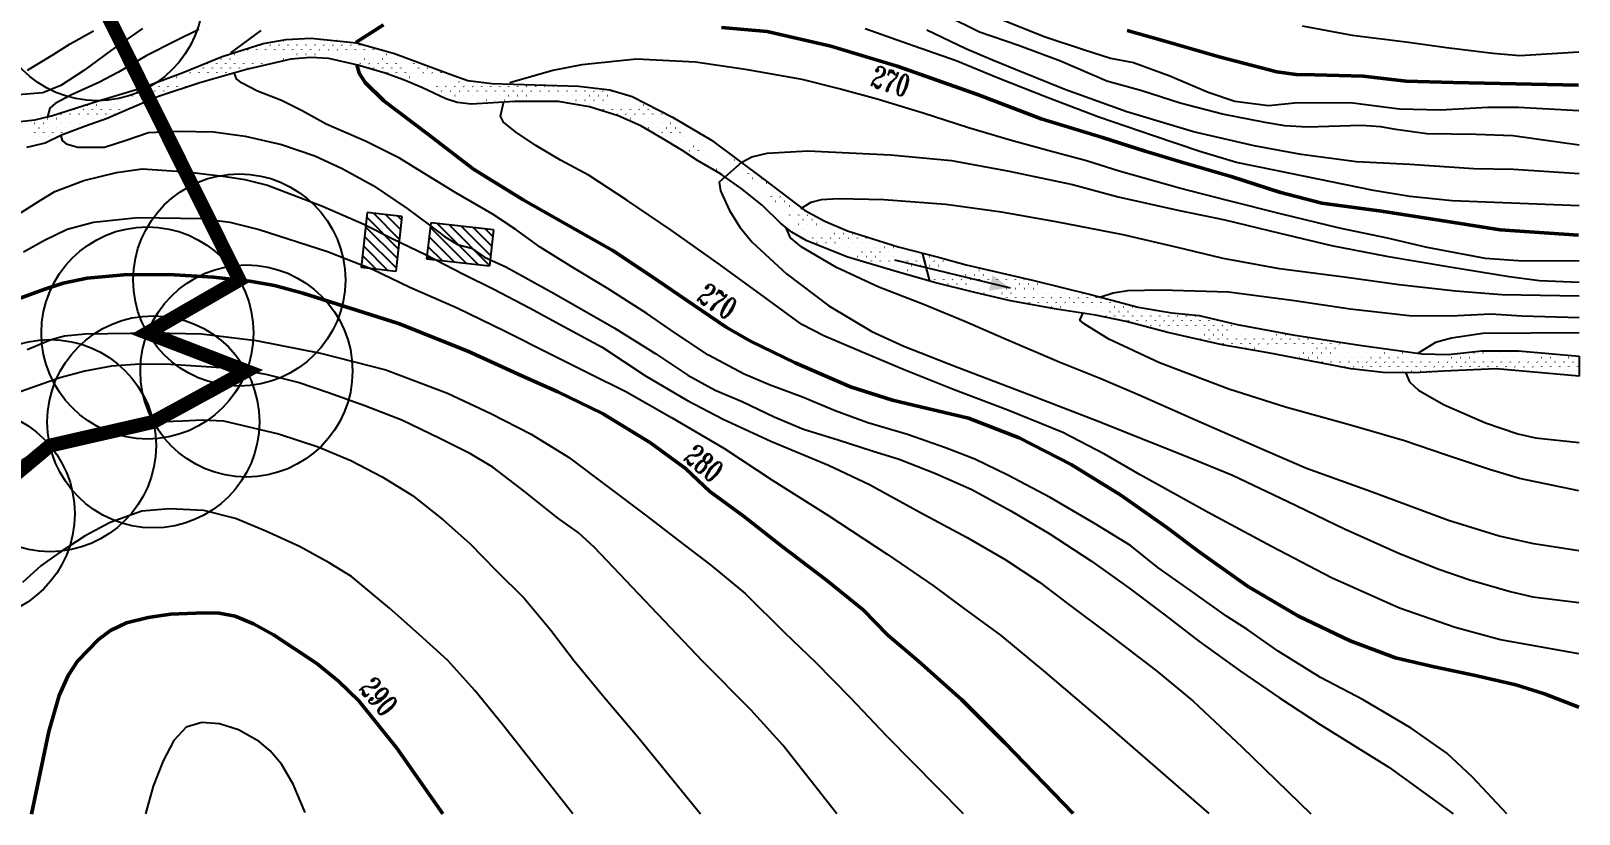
# Model space of a CAD drawing. Header units: millimetres. Extents: x 2268 to 10992, y 389 to 3530.
# Drawn here: x 2567 to 3118, y 390 to 669 of the extents above; entities that cross this region are included whole.
import ezdxf
from ezdxf.enums import TextEntityAlignment as Align

# ---------------------------------------------------------------- set-up
doc = ezdxf.new("R2010")
doc.units = ezdxf.units.MM
doc.layers.get('0').update_dxf_attribs({"true_color": 0xd9d9d9})
for name, color, linetype in [('cerchi', 101, 'Continuous'), ('fabbricati', 9, 'Continuous'), ('fiume', 4, 'Continuous'), ('tracciolino 2', 191, 'Continuous')]:
    doc.layers.add(name, color=color, linetype=linetype)
doc.layers.add('linee rosse', color=7, linetype='Continuous', lineweight=50, true_color=0xffc2c2)
doc.styles.add('TRIPLEX', font='romant', dxfattribs={"width": 0.86, "height": 10})

# ---------------------------------------------------------------- blocks, each defined once
blk = doc.blocks.new('B01C1F088')
at = {"layer": 'fabbricati', "linetype": 'Continuous'}
for p, q in [((345.67, 154.39), (350.78, 159.5)), ((345.84, 155.91), (349.57, 159.64)), ((346.01, 157.43), (348.36, 159.78)), ((346.18, 158.94), (347.15, 159.91)), ((345.5, 152.87), (350.67, 158.04)), ((345.97, 152), (350.5, 156.53)), ((347.18, 151.86), (350.33, 155.01)), ((348.39, 151.72), (350.16, 153.49)), ((349.6, 151.59), (349.99, 151.97))]:
    blk.add_line(p, q, dxfattribs=at)
blk = doc.blocks.new('B01C20568')
at = {"layer": 'fabbricati', "linetype": 'Continuous'}
for p, q in [((344.19, 144.83), (347.47, 148.1)), ((344.36, 146.35), (346.25, 148.24)), ((344.53, 147.87), (345.04, 148.38)), ((344.7, 143.99), (348.68, 147.97)), ((345.91, 143.85), (349.89, 147.83)), ((347.12, 143.72), (351.1, 147.7)), ((348.33, 143.58), (351.45, 146.7)), ((349.54, 143.44), (351.28, 145.18)), ((350.75, 143.31), (351.1, 143.66))]:
    blk.add_line(p, q, dxfattribs=at)
blk = doc.blocks.new('B01C419F8')
at = {"layer": 'fiume', "linetype": 'Continuous'}
for p, q in [((362.39, 296.77), (362.41, 296.79)), ((362.39, 295.64), (362.41, 295.66)), ((362.97, 296.22), (362.99, 296.24)), ((362.97, 295.09), (362.99, 295.1)), ((363.55, 296.8), (363.57, 296.82)), ((363.55, 295.67), (363.57, 295.68)), ((364.13, 296.25), (364.15, 296.26)), ((364.13, 295.12), (364.15, 295.13)), ((364.71, 296.83), (364.73, 296.84)), ((362.39, 294.51), (362.41, 294.52)), ((362.39, 293.38), (362.41, 293.39)), ((362.97, 293.96), (362.99, 293.97)), ((363.55, 294.54), (363.57, 294.55)), ((363.55, 293.41), (363.57, 293.42)), ((364.13, 293.99), (364.15, 294)), ((361.81, 292.8), (361.83, 292.81)), ((361.81, 291.67), (361.83, 291.68)), ((362.39, 292.25), (362.41, 292.26)), ((362.97, 292.83), (362.99, 292.84)), ((362.97, 291.7), (362.99, 291.71)), ((363.55, 292.28), (363.57, 292.29)), ((363.55, 291.14), (363.57, 291.16)), ((364.13, 292.86), (364.15, 292.87)), ((364.13, 291.72), (364.15, 291.74)), ((361.81, 290.54), (361.83, 290.55)), ((361.81, 289.4), (361.83, 289.42)), ((362.39, 291.12), (362.41, 291.13)), ((362.39, 289.98), (362.41, 290)), ((362.97, 290.56), (362.99, 290.58)), ((362.97, 289.43), (362.99, 289.45)), ((363.55, 290.01), (363.57, 290.03)), ((361.81, 288.27), (361.83, 288.29)), ((362.39, 288.85), (362.41, 288.87)), ((362.39, 287.72), (362.41, 287.74)), ((362.97, 288.3), (362.99, 288.32)), ((363.55, 288.88), (363.57, 288.9)), ((363.55, 287.75), (363.57, 287.76)), ((361.81, 287.14), (361.83, 287.16)), ((361.81, 286.01), (361.83, 286.02)), ((362.39, 286.59), (362.41, 286.6)), ((362.39, 285.46), (362.41, 285.47)), ((362.97, 287.17), (362.99, 287.18)), ((362.97, 286.04), (362.99, 286.05)), ((363.55, 286.62), (363.57, 286.63)), ((363.55, 285.49), (363.57, 285.5)), ((361.81, 284.88), (361.83, 284.89)), ((361.81, 283.75), (361.83, 283.76)), ((362.39, 284.33), (362.41, 284.34)), ((362.97, 284.91), (362.99, 284.92)), ((362.97, 283.78), (362.99, 283.79)), ((363.55, 284.36), (363.57, 284.37)), ((361.81, 282.62), (361.83, 282.63)), ((362.39, 283.2), (362.41, 283.21)), ((362.39, 282.06), (362.41, 282.08)), ((362.97, 282.64), (362.99, 282.66)), ((362.97, 281.51), (362.99, 281.53)), ((363.55, 283.22), (363.57, 283.24)), ((363.55, 282.09), (363.57, 282.11)), ((362.39, 280.93), (362.41, 280.95)), ((362.39, 279.8), (362.41, 279.82)), ((362.97, 280.38), (362.99, 280.4)), ((363.55, 280.96), (363.57, 280.98)), ((363.55, 279.83), (363.57, 279.84)), ((362.39, 278.67), (362.41, 278.68)), ((362.39, 277.54), (362.41, 277.55)), ((362.97, 279.25), (362.99, 279.26)), ((362.97, 278.12), (362.99, 278.13)), ((363.55, 278.7), (363.57, 278.71)), ((363.55, 277.57), (363.57, 277.58)), ((364.13, 279.28), (364.15, 279.29)), ((364.13, 278.15), (364.15, 278.16)), ((361.81, 275.83), (361.83, 275.84)), ((362.39, 276.41), (362.41, 276.42)), ((362.97, 276.99), (362.99, 277)), ((362.97, 275.86), (362.99, 275.87)), ((363.55, 276.44), (363.57, 276.45)), ((364.13, 277.02), (364.15, 277.03)), ((364.13, 275.88), (364.15, 275.9)), ((361.81, 274.7), (361.83, 274.71)), ((361.81, 273.57), (361.83, 273.58)), ((362.39, 275.28), (362.41, 275.29)), ((362.39, 274.15), (362.41, 274.16)), ((362.97, 274.73), (362.99, 274.74)), ((362.97, 273.59), (362.99, 273.61)), ((363.55, 275.3), (363.57, 275.32)), ((363.55, 274.17), (363.57, 274.19)), ((364.13, 274.75), (364.15, 274.77)), ((364.13, 273.62), (364.15, 273.64)), ((361.23, 271.85), (361.25, 271.87)), ((361.81, 272.43), (361.83, 272.45)), ((362.39, 273.01), (362.41, 273.03)), ((362.39, 271.88), (362.41, 271.9)), ((362.97, 272.46), (362.99, 272.48)), ((363.55, 273.04), (363.57, 273.06)), ((363.55, 271.91), (363.57, 271.92)), ((364.13, 272.49), (364.15, 272.5)), ((361.23, 270.72), (361.25, 270.74)), ((361.81, 271.3), (361.83, 271.32)), ((361.81, 270.17), (361.83, 270.19)), ((362.39, 270.75), (362.41, 270.77)), ((362.97, 271.33), (362.99, 271.35)), ((362.97, 270.2), (362.99, 270.21)), ((363.55, 270.78), (363.57, 270.79)), ((363.55, 269.65), (363.57, 269.66)), ((364.13, 271.36), (364.15, 271.37)), ((360.65, 267.88), (360.67, 267.89)), ((361.23, 269.59), (361.25, 269.61)), ((361.23, 268.46), (361.25, 268.47)), ((361.81, 269.04), (361.83, 269.05)), ((361.81, 267.91), (361.83, 267.92)), ((362.39, 269.62), (362.41, 269.63)), ((362.39, 268.49), (362.41, 268.5)), ((362.97, 269.07), (362.99, 269.08)), ((362.97, 267.94), (362.99, 267.95)), ((363.55, 268.52), (363.57, 268.53)), ((360.65, 266.75), (360.67, 266.76)), ((361.23, 267.33), (361.25, 267.34)), ((361.23, 266.2), (361.25, 266.21)), ((361.81, 266.78), (361.83, 266.79)), ((362.39, 267.36), (362.41, 267.37)), ((362.39, 266.23), (362.41, 266.24)), ((362.97, 266.81), (362.99, 266.82)), ((363.55, 267.39), (363.57, 267.4)), ((360.07, 263.91), (360.09, 263.92)), ((360.65, 265.62), (360.67, 265.63)), ((360.65, 264.49), (360.67, 264.5)), ((361.23, 265.07), (361.25, 265.08)), ((361.23, 263.93), (361.25, 263.95)), ((361.81, 265.65), (361.83, 265.66)), ((361.81, 264.51), (361.83, 264.53)), ((362.39, 265.09), (362.41, 265.11)), ((362.39, 263.96), (362.41, 263.98)), ((362.97, 265.67), (362.99, 265.69)), ((362.97, 264.54), (362.99, 264.56)), ((360.07, 262.78), (360.09, 262.79)), ((360.65, 263.35), (360.67, 263.37)), ((360.65, 262.22), (360.67, 262.24)), ((361.23, 262.8), (361.25, 262.82)), ((361.81, 263.38), (361.83, 263.4)), ((361.81, 262.25), (361.83, 262.27)), ((362.39, 262.83), (362.41, 262.85)), ((359.49, 259.93), (359.51, 259.95)), ((360.07, 261.64), (360.09, 261.66)), ((360.07, 260.51), (360.09, 260.53)), ((360.65, 261.09), (360.67, 261.11)), ((360.65, 259.96), (360.67, 259.97)), ((361.23, 261.67), (361.25, 261.69)), ((361.23, 260.54), (361.25, 260.55)), ((361.81, 261.12), (361.83, 261.13)), ((361.81, 259.99), (361.83, 260)), ((362.39, 261.7), (362.41, 261.71)), ((359.49, 258.8), (359.51, 258.82)), ((360.07, 259.38), (360.09, 259.4)), ((360.07, 258.25), (360.09, 258.26)), ((360.65, 258.83), (360.67, 258.84)), ((361.23, 259.41), (361.25, 259.42)), ((361.23, 258.28), (361.25, 258.29)), ((361.81, 258.86), (361.83, 258.87)), ((358.91, 257.09), (358.93, 257.1)), ((359.49, 257.67), (359.51, 257.68)), ((359.49, 256.54), (359.51, 256.55)), ((360.07, 257.12), (360.09, 257.13)), ((360.07, 255.99), (360.09, 256)), ((360.65, 257.7), (360.67, 257.71)), ((360.65, 256.57), (360.67, 256.58)), ((361.23, 257.15), (361.25, 257.16)), ((361.23, 256.02), (361.25, 256.03)), ((358.33, 254.25), (358.35, 254.26)), ((358.91, 255.96), (358.93, 255.97)), ((358.91, 254.83), (358.93, 254.84)), ((359.49, 255.41), (359.51, 255.42)), ((359.49, 254.28), (359.51, 254.29)), ((360.07, 254.86), (360.09, 254.87)), ((360.65, 255.44), (360.67, 255.45)), ((360.65, 254.3), (360.67, 254.32)), ((361.23, 254.88), (361.25, 254.9)), ((358.33, 253.12), (358.35, 253.13)), ((358.91, 253.7), (358.93, 253.71)), ((358.91, 252.56), (358.93, 252.58)), ((359.49, 253.14), (359.51, 253.16)), ((360.07, 253.72), (360.09, 253.74)), ((360.07, 252.59), (360.09, 252.61)), ((360.65, 253.17), (360.67, 253.19)), ((357.75, 251.4), (357.77, 251.42)), ((357.75, 250.27), (357.77, 250.29)), ((358.33, 251.98), (358.35, 252)), ((358.33, 250.85), (358.35, 250.87)), ((358.91, 251.43), (358.93, 251.45)), ((358.91, 250.3), (358.93, 250.32)), ((359.49, 252.01), (359.51, 252.03)), ((359.49, 250.88), (359.51, 250.9)), ((360.07, 251.46), (360.09, 251.48)), ((360.07, 250.33), (360.09, 250.34)), ((360.65, 252.04), (360.67, 252.06)), ((357.17, 248.56), (357.19, 248.58)), ((357.75, 249.14), (357.77, 249.16)), ((358.33, 249.72), (358.35, 249.74)), ((358.33, 248.59), (358.35, 248.6)), ((358.91, 249.17), (358.93, 249.18)), ((359.49, 249.75), (359.51, 249.76)), ((359.49, 248.62), (359.51, 248.63)), ((360.07, 249.2), (360.09, 249.21)), ((357.17, 247.43), (357.19, 247.44)), ((357.17, 246.3), (357.19, 246.31)), ((357.75, 248.01), (357.77, 248.02)), ((357.75, 246.88), (357.77, 246.89)), ((358.33, 247.46), (358.35, 247.47)), ((358.33, 246.33), (358.35, 246.34)), ((358.91, 248.04), (358.93, 248.05)), ((358.91, 246.91), (358.93, 246.92)), ((359.49, 247.49), (359.51, 247.5)), ((359.49, 246.36), (359.51, 246.37)), ((357.17, 245.17), (357.19, 245.18)), ((357.75, 245.75), (357.77, 245.76)), ((357.75, 244.62), (357.77, 244.63)), ((358.33, 245.2), (358.35, 245.21)), ((358.91, 245.78), (358.93, 245.79)), ((358.91, 244.64), (358.93, 244.66)), ((356.59, 243.46), (356.61, 243.47)), ((356.59, 242.33), (356.61, 242.34)), ((357.17, 244.04), (357.19, 244.05)), ((357.17, 242.91), (357.19, 242.92)), ((357.75, 243.49), (357.77, 243.5)), ((357.75, 242.35), (357.77, 242.37)), ((358.33, 244.06), (358.35, 244.08)), ((358.33, 242.93), (358.35, 242.95)), ((356.01, 240.61), (356.03, 240.63)), ((356.59, 241.19), (356.61, 241.21)), ((357.17, 241.77), (357.19, 241.79)), ((357.17, 240.64), (357.19, 240.66)), ((357.75, 241.22), (357.77, 241.24)), ((358.33, 241.8), (358.35, 241.82)), ((355.43, 238.9), (355.45, 238.92)), ((356.01, 239.48), (356.03, 239.5)), ((356.59, 240.06), (356.61, 240.08)), ((356.59, 238.93), (356.61, 238.95)), ((357.17, 239.51), (357.19, 239.53)), ((357.75, 240.09), (357.77, 240.11)), ((355.43, 237.77), (355.45, 237.79)), ((355.43, 236.64), (355.45, 236.65)), ((356.01, 238.35), (356.03, 238.37)), ((356.01, 237.22), (356.03, 237.23)), ((356.59, 237.8), (356.61, 237.81)), ((356.59, 236.67), (356.61, 236.68)), ((357.17, 238.38), (357.19, 238.39)), ((357.17, 237.25), (357.19, 237.26)), ((354.85, 236.06), (354.87, 236.07)), ((354.85, 234.93), (354.87, 234.94)), ((355.43, 235.51), (355.45, 235.52)), ((356.01, 236.09), (356.03, 236.1)), ((356.01, 234.96), (356.03, 234.97)), ((356.59, 235.54), (356.61, 235.55)), ((354.27, 234.35), (354.29, 234.36)), ((354.27, 233.22), (354.29, 233.23)), ((354.85, 233.8), (354.87, 233.81)), ((354.85, 232.67), (354.87, 232.68)), ((355.43, 234.38), (355.45, 234.39)), ((355.43, 233.25), (355.45, 233.26)), ((356.01, 233.83), (356.03, 233.84)), ((356.01, 232.69), (356.03, 232.71)), ((356.59, 234.41), (356.61, 234.42)), ((356.59, 233.27), (356.61, 233.29)), ((353.69, 231.51), (353.71, 231.52)), ((354.27, 232.09), (354.29, 232.1)), ((354.27, 230.96), (354.29, 230.97)), ((354.85, 231.54), (354.87, 231.55)), ((355.43, 232.11), (355.45, 232.13)), ((355.43, 230.98), (355.45, 231)), ((356.01, 231.56), (356.03, 231.58)), ((353.11, 229.8), (353.13, 229.81)), ((353.11, 228.66), (353.13, 228.68)), ((353.69, 230.38), (353.71, 230.39)), ((353.69, 229.24), (353.71, 229.26)), ((354.27, 229.82), (354.29, 229.84)), ((354.27, 228.69), (354.29, 228.71)), ((354.85, 230.4), (354.87, 230.42)), ((354.85, 229.27), (354.87, 229.29)), ((355.43, 229.85), (355.45, 229.87)), ((355.43, 228.72), (355.45, 228.73)), ((356.01, 230.43), (356.03, 230.45)), ((352.54, 226.95), (352.55, 226.97)), ((353.11, 227.53), (353.13, 227.55)), ((353.69, 228.11), (353.71, 228.13)), ((353.69, 226.98), (353.71, 227)), ((354.27, 227.56), (354.29, 227.58)), ((354.85, 228.14), (354.87, 228.16)), ((354.85, 227.01), (354.87, 227.02)), ((355.43, 227.59), (355.45, 227.6)), ((352.54, 225.82), (352.55, 225.84)), ((353.11, 226.4), (353.13, 226.42)), ((353.11, 225.27), (353.13, 225.28)), ((353.69, 225.85), (353.71, 225.86)), ((353.69, 224.72), (353.71, 224.73)), ((354.27, 226.43), (354.29, 226.44)), ((354.27, 225.3), (354.29, 225.31)), ((354.85, 225.88), (354.87, 225.89)), ((354.85, 224.75), (354.87, 224.76)), ((355.43, 226.46), (355.45, 226.47)), ((351.96, 224.11), (351.97, 224.12)), ((351.96, 222.98), (351.97, 222.99)), ((352.54, 224.69), (352.55, 224.7)), ((352.54, 223.56), (352.55, 223.57)), ((353.11, 224.14), (353.13, 224.15)), ((353.11, 223.01), (353.13, 223.02)), ((353.69, 223.59), (353.71, 223.6)), ((354.27, 224.17), (354.29, 224.18)), ((354.27, 223.04), (354.29, 223.05)), ((354.85, 223.62), (354.87, 223.63)), ((351.38, 222.4), (351.39, 222.41)), ((351.38, 221.27), (351.39, 221.28)), ((351.96, 221.85), (351.97, 221.86)), ((352.54, 222.43), (352.55, 222.44)), ((352.54, 221.3), (352.55, 221.31)), ((353.11, 221.88), (353.13, 221.89)), ((353.69, 222.46), (353.71, 222.47)), ((353.69, 221.32), (353.71, 221.34)), ((354.27, 221.9), (354.29, 221.92)), ((350.8, 219.56), (350.81, 219.57)), ((351.38, 220.14), (351.39, 220.15)), ((351.38, 219.01), (351.39, 219.02)), ((351.96, 220.72), (351.97, 220.73)), ((351.96, 219.58), (351.97, 219.6)), ((352.54, 220.16), (352.55, 220.18)), ((352.54, 219.03), (352.55, 219.05)), ((353.11, 220.74), (353.13, 220.76)), ((353.11, 219.61), (353.13, 219.63)), ((353.69, 220.19), (353.71, 220.21)), ((353.69, 219.06), (353.71, 219.08)), ((350.8, 218.43), (350.81, 218.44)), ((350.8, 217.29), (350.81, 217.31)), ((351.38, 217.87), (351.39, 217.89)), ((351.96, 218.45), (351.97, 218.47)), ((351.96, 217.32), (351.97, 217.34)), ((352.54, 217.9), (352.55, 217.92)), ((353.11, 218.48), (353.13, 218.5)), ((353.11, 217.35), (353.13, 217.36)), ((349.64, 215), (349.65, 215.02)), ((350.22, 216.71), (350.23, 216.73)), ((350.22, 215.58), (350.23, 215.6)), ((350.8, 216.16), (350.81, 216.18)), ((350.8, 215.03), (350.81, 215.05)), ((351.38, 216.74), (351.39, 216.76)), ((351.38, 215.61), (351.39, 215.63)), ((351.96, 216.19), (351.97, 216.2)), ((351.96, 215.06), (351.97, 215.07)), ((352.54, 216.77), (352.55, 216.78)), ((352.54, 215.64), (352.55, 215.65)), ((349.06, 213.29), (349.07, 213.31)), ((349.64, 213.87), (349.65, 213.89)), ((350.22, 214.45), (350.23, 214.47)), ((350.22, 213.32), (350.23, 213.33)), ((350.8, 213.9), (350.81, 213.91)), ((351.38, 214.48), (351.39, 214.49)), ((351.38, 213.35), (351.39, 213.36)), ((351.96, 213.93), (351.97, 213.94)), ((352.54, 214.51), (352.55, 214.52)), ((349.06, 212.16), (349.07, 212.17)), ((349.06, 211.03), (349.07, 211.04)), ((349.64, 212.74), (349.65, 212.75)), ((349.64, 211.61), (349.65, 211.62)), ((350.22, 212.19), (350.23, 212.2)), ((350.22, 211.06), (350.23, 211.07)), ((350.8, 212.77), (350.81, 212.78)), ((350.8, 211.64), (350.81, 211.65)), ((351.38, 212.22), (351.39, 212.23)), ((351.38, 211.09), (351.39, 211.1)), ((351.96, 212.8), (351.97, 212.81)), ((348.48, 210.45), (348.49, 210.46)), ((348.48, 209.32), (348.49, 209.33)), ((349.06, 209.9), (349.07, 209.91)), ((349.64, 210.48), (349.65, 210.49)), ((349.64, 209.35), (349.65, 209.36)), ((350.22, 209.93), (350.23, 209.94)), ((350.8, 210.51), (350.81, 210.52)), ((350.8, 209.37), (350.81, 209.39)), ((347.9, 208.74), (347.91, 208.75)), ((347.9, 207.61), (347.91, 207.62)), ((348.48, 208.19), (348.49, 208.2)), ((349.06, 208.77), (349.07, 208.78)), ((349.06, 207.63), (349.07, 207.65)), ((349.64, 208.21), (349.65, 208.23)), ((350.22, 208.79), (350.23, 208.81)), ((350.22, 207.66), (350.23, 207.68)), ((350.8, 208.24), (350.81, 208.25)), ((346.74, 205.32), (346.75, 205.33)), ((347.32, 207.03), (347.33, 207.04)), ((347.32, 205.9), (347.33, 205.91)), ((347.9, 206.48), (347.91, 206.49)), ((347.9, 205.34), (347.91, 205.36)), ((348.48, 207.06), (348.49, 207.07)), ((348.48, 205.92), (348.49, 205.94)), ((349.06, 206.5), (349.07, 206.52)), ((349.06, 205.37), (349.07, 205.39)), ((349.64, 207.08), (349.65, 207.1)), ((349.64, 205.95), (349.65, 205.97)), ((350.22, 206.53), (350.23, 206.55)), ((346.16, 203.6), (346.17, 203.62)), ((346.74, 204.18), (346.75, 204.2)), ((347.32, 204.76), (347.33, 204.78)), ((347.32, 203.63), (347.33, 203.65)), ((347.9, 204.21), (347.91, 204.23)), ((348.48, 204.79), (348.49, 204.81)), ((348.48, 203.66), (348.49, 203.68)), ((349.06, 204.24), (349.07, 204.25)), ((349.64, 204.82), (349.65, 204.83)), ((345, 201.31), (345.01, 201.33)), ((345.58, 201.89), (345.59, 201.91)), ((346.16, 202.47), (346.17, 202.49)), ((346.16, 201.34), (346.17, 201.36)), ((346.74, 203.05), (346.75, 203.07)), ((346.74, 201.92), (346.75, 201.94)), ((347.32, 202.5), (347.33, 202.52)), ((347.32, 201.37), (347.33, 201.38)), ((347.9, 203.08), (347.91, 203.1)), ((347.9, 201.95), (347.91, 201.96)), ((348.48, 202.53), (348.49, 202.54)), ((348.48, 201.4), (348.49, 201.41)), ((349.06, 203.11), (349.07, 203.12)), ((344.42, 199.6), (344.43, 199.62)), ((345, 200.18), (345.01, 200.2)), ((345.58, 200.76), (345.59, 200.78)), ((345.58, 199.63), (345.59, 199.64)), ((346.16, 200.21), (346.17, 200.22)), ((346.74, 200.79), (346.75, 200.8)), ((346.74, 199.66), (346.75, 199.67)), ((347.32, 200.24), (347.33, 200.25)), ((347.9, 200.82), (347.91, 200.83)), ((343.84, 199.02), (343.85, 199.04)), ((343.84, 197.89), (343.85, 197.91)), ((344.42, 198.47), (344.43, 198.48)), ((345, 199.05), (345.01, 199.06)), ((345, 197.92), (345.01, 197.93)), ((345.58, 198.5), (345.59, 198.51)), ((346.16, 199.08), (346.17, 199.09)), ((341.52, 195.57), (341.53, 195.59)), ((342.1, 196.15), (342.11, 196.17)), ((342.68, 196.73), (342.69, 196.75)), ((342.68, 195.6), (342.69, 195.61)), ((343.26, 197.31), (343.27, 197.33)), ((343.26, 196.18), (343.27, 196.19)), ((343.84, 196.76), (343.85, 196.77)), ((344.42, 197.34), (344.43, 197.35)), ((339.78, 193.83), (339.79, 193.85)), ((340.36, 194.41), (340.37, 194.43)), ((340.94, 194.99), (340.95, 195.01)), ((340.94, 193.86), (340.95, 193.87)), ((341.52, 194.44), (341.53, 194.45)), ((342.1, 195.02), (342.11, 195.03)), ((338.62, 191.54), (338.63, 191.56)), ((339.2, 192.12), (339.21, 192.14)), ((339.78, 192.7), (339.79, 192.71)), ((340.36, 193.28), (340.37, 193.29)), ((336.88, 189.8), (336.89, 189.82)), ((337.46, 190.38), (337.47, 190.4)), ((338.04, 190.96), (338.05, 190.98)), ((336.3, 189.22), (336.31, 189.24)), ((338.62, 188.15), (338.63, 188.16)), ((339.2, 188.73), (339.21, 188.74)), ((336.3, 185.83), (336.31, 185.84)), ((336.88, 186.41), (336.89, 186.42)), ((337.46, 186.99), (337.47, 187)), ((337.46, 185.86), (337.47, 185.87)), ((338.04, 187.57), (338.05, 187.58)), ((334.56, 184.09), (334.57, 184.1)), ((335.14, 184.67), (335.15, 184.68)), ((335.72, 185.25), (335.73, 185.26)), ((335.72, 184.12), (335.73, 184.13)), ((336.3, 184.7), (336.31, 184.71)), ((336.88, 185.28), (336.89, 185.29)), ((332.24, 181.77), (332.26, 181.78)), ((332.82, 182.35), (332.84, 182.36)), ((333.4, 182.93), (333.41, 182.94)), ((333.4, 181.8), (333.41, 181.81)), ((333.98, 183.51), (333.99, 183.52)), ((333.98, 182.38), (333.99, 182.39)), ((334.56, 182.96), (334.57, 182.97)), ((334.56, 181.83), (334.57, 181.84)), ((335.14, 183.54), (335.15, 183.55)), ((335.14, 182.41), (335.15, 182.42)), ((335.72, 182.99), (335.73, 183)), ((331.08, 180.61), (331.1, 180.62)), ((331.66, 181.19), (331.68, 181.2)), ((331.66, 180.06), (331.68, 180.07)), ((332.24, 180.64), (332.26, 180.65)), ((332.82, 181.22), (332.84, 181.23)), ((332.82, 180.09), (332.84, 180.1)), ((333.4, 180.67), (333.41, 180.68)), ((333.98, 181.25), (333.99, 181.26)), ((333.98, 180.11), (333.99, 180.13)), ((329.92, 178.32), (329.94, 178.33)), ((330.5, 178.9), (330.52, 178.91)), ((331.08, 179.48), (331.1, 179.49)), ((331.08, 178.35), (331.1, 178.36)), ((331.66, 178.93), (331.68, 178.94)), ((332.24, 179.51), (332.26, 179.52)), ((332.24, 178.37), (332.26, 178.39)), ((332.82, 178.95), (332.84, 178.97)), ((333.4, 179.53), (333.41, 179.55)), ((329.34, 176.61), (329.36, 176.62)), ((329.92, 177.19), (329.94, 177.2)), ((329.92, 176.06), (329.94, 176.07)), ((330.5, 177.77), (330.52, 177.78)), ((330.5, 176.64), (330.52, 176.65)), ((331.08, 177.22), (331.1, 177.23)), ((331.08, 176.08), (331.1, 176.1)), ((331.66, 177.79), (331.68, 177.81)), ((331.66, 176.66), (331.68, 176.68)), ((332.24, 177.24), (332.26, 177.26)), ((328.76, 174.9), (328.78, 174.91)), ((329.34, 175.48), (329.36, 175.49)), ((329.34, 174.34), (329.36, 174.36)), ((329.92, 174.92), (329.94, 174.94)), ((330.5, 175.5), (330.52, 175.52)), ((330.5, 174.37), (330.52, 174.39)), ((331.08, 174.95), (331.1, 174.97)), ((331.66, 175.53), (331.68, 175.55)), ((328.76, 173.76), (328.78, 173.78)), ((328.76, 172.63), (328.78, 172.65)), ((329.34, 173.21), (329.36, 173.23)), ((329.34, 172.08), (329.36, 172.1)), ((329.92, 173.79), (329.94, 173.81)), ((329.92, 172.66), (329.94, 172.68)), ((330.5, 173.24), (330.52, 173.26)), ((330.5, 172.11), (330.52, 172.12)), ((331.08, 173.82), (331.1, 173.84)), ((328.18, 170.92), (328.2, 170.94)), ((328.76, 171.5), (328.78, 171.52)), ((328.76, 170.37), (328.78, 170.38)), ((329.34, 170.95), (329.36, 170.96)), ((329.92, 171.53), (329.94, 171.54)), ((329.92, 170.4), (329.94, 170.41)), ((328.18, 169.79), (328.2, 169.8)), ((328.18, 168.66), (328.2, 168.67)), ((328.76, 169.24), (328.78, 169.25)), ((328.76, 168.11), (328.78, 168.12)), ((329.34, 169.82), (329.36, 169.83)), ((329.34, 168.69), (329.36, 168.7)), ((329.92, 169.27), (329.94, 169.28)), ((329.92, 168.14), (329.94, 168.15)), ((328.18, 167.53), (328.2, 167.54)), ((328.18, 166.4), (328.2, 166.41)), ((328.76, 166.98), (328.78, 166.99)), ((329.34, 167.56), (329.36, 167.57)), ((329.34, 166.42), (329.36, 166.44)), ((329.92, 167), (329.94, 167.02)), ((328.18, 165.27), (328.2, 165.28)), ((328.18, 164.13), (328.2, 164.15)), ((328.76, 165.84), (328.78, 165.86)), ((328.76, 164.71), (328.78, 164.73)), ((329.34, 165.29), (329.36, 165.31)), ((329.34, 164.16), (329.36, 164.18)), ((329.92, 165.87), (329.94, 165.89)), ((329.92, 164.74), (329.94, 164.76)), ((328.18, 163), (328.2, 163.02)), ((328.76, 163.58), (328.78, 163.6)), ((328.76, 162.45), (328.78, 162.46)), ((329.34, 163.03), (329.36, 163.04)), ((329.92, 163.61), (329.94, 163.62)), ((329.92, 162.48), (329.94, 162.49)), ((328.18, 161.87), (328.2, 161.89)), ((328.18, 160.74), (328.2, 160.75)), ((328.76, 161.32), (328.78, 161.33)), ((329.34, 161.9), (329.36, 161.91)), ((329.34, 160.77), (329.36, 160.78)), ((329.92, 161.35), (329.94, 161.36)), ((328.18, 159.61), (328.2, 159.62)), ((328.18, 158.48), (328.2, 158.49)), ((328.76, 160.19), (328.78, 160.2)), ((328.76, 159.06), (328.78, 159.07)), ((329.34, 159.64), (329.36, 159.65)), ((329.34, 158.51), (329.36, 158.52)), ((329.92, 160.22), (329.94, 160.23)), ((329.92, 159.08), (329.94, 159.1)), ((327.6, 156.77), (327.62, 156.78)), ((328.18, 157.35), (328.2, 157.36)), ((328.76, 157.93), (328.78, 157.94)), ((328.76, 156.79), (328.78, 156.81)), ((329.34, 157.37), (329.36, 157.39)), ((329.92, 157.95), (329.94, 157.97)), ((329.92, 156.82), (329.94, 156.84)), ((327.02, 155.05), (327.04, 155.07)), ((327.6, 155.63), (327.62, 155.65)), ((327.6, 154.5), (327.62, 154.52)), ((328.18, 156.21), (328.2, 156.23)), ((328.18, 155.08), (328.2, 155.1)), ((328.76, 155.66), (328.78, 155.68)), ((328.76, 154.53), (328.78, 154.55)), ((329.34, 156.24), (329.36, 156.26)), ((329.34, 155.11), (329.36, 155.13)), ((329.92, 155.69), (329.94, 155.7)), ((329.92, 154.56), (329.94, 154.57)), ((326.44, 153.34), (326.46, 153.36)), ((327.02, 153.92), (327.04, 153.94)), ((327.02, 152.79), (327.04, 152.81)), ((327.6, 153.37), (327.62, 153.39)), ((328.18, 153.95), (328.2, 153.97)), ((328.18, 152.82), (328.2, 152.83)), ((328.76, 153.4), (328.78, 153.41)), ((329.34, 153.98), (329.36, 153.99)), ((325.86, 151.63), (325.88, 151.65)), ((325.86, 150.5), (325.88, 150.51)), ((326.44, 152.21), (326.46, 152.23)), ((326.44, 151.08), (326.46, 151.09)), ((327.02, 151.66), (327.04, 151.67)), ((327.6, 152.24), (327.62, 152.25)), ((324.71, 149.35), (324.72, 149.36)), ((325.28, 149.92), (325.3, 149.93)), ((326.44, 148.82), (326.46, 148.83)), ((327.02, 149.4), (327.04, 149.41)), ((327.6, 149.98), (327.62, 149.99)), ((324.7, 147.08), (324.72, 147.09)), ((325.28, 147.66), (325.3, 147.67)), ((325.86, 148.24), (325.88, 148.25)), ((325.86, 147.11), (325.88, 147.12)), ((326.44, 147.69), (326.46, 147.7)), ((326.44, 146.55), (326.46, 146.57)), ((327.02, 148.27), (327.04, 148.28)), ((323.54, 145.92), (323.56, 145.93)), ((323.54, 144.79), (323.56, 144.8)), ((324.12, 146.5), (324.14, 146.51)), ((324.12, 145.37), (324.14, 145.38)), ((324.7, 145.95), (324.72, 145.96)), ((324.7, 144.82), (324.72, 144.83)), ((325.28, 146.53), (325.3, 146.54)), ((325.28, 145.4), (325.3, 145.41)), ((325.86, 145.98), (325.88, 145.99)), ((325.86, 144.84), (325.88, 144.86)), ((322.96, 143.08), (322.98, 143.09)), ((323.54, 143.66), (323.56, 143.67)), ((324.12, 144.24), (324.14, 144.25)), ((324.12, 143.1), (324.14, 143.12)), ((324.7, 143.68), (324.72, 143.7)), ((325.28, 144.26), (325.3, 144.28)), ((325.28, 143.13), (325.3, 143.15)), ((322.96, 141.94), (322.98, 141.96)), ((322.96, 140.81), (322.98, 140.83)), ((323.54, 142.52), (323.56, 142.54)), ((323.54, 141.39), (323.56, 141.41)), ((324.12, 141.97), (324.14, 141.99)), ((324.12, 140.84), (324.14, 140.86)), ((324.7, 142.55), (324.72, 142.57)), ((324.7, 141.42), (324.72, 141.44)), ((322.38, 140.23), (322.4, 140.25)), ((322.38, 139.1), (322.4, 139.12)), ((322.96, 139.68), (322.98, 139.7)), ((323.54, 140.26), (323.56, 140.28)), ((323.54, 139.13), (323.56, 139.14)), ((324.12, 139.71), (324.14, 139.72)), ((324.7, 140.29), (324.72, 140.3)), ((322.38, 137.97), (322.4, 137.98)), ((322.38, 136.84), (322.4, 136.85)), ((322.96, 138.55), (322.98, 138.56)), ((322.96, 137.42), (322.98, 137.43)), ((323.54, 138), (323.56, 138.01)), ((323.54, 136.87), (323.56, 136.88)), ((324.12, 138.58), (324.14, 138.59)), ((324.12, 137.45), (324.14, 137.46)), ((322.38, 135.71), (322.4, 135.72)), ((322.96, 136.29), (322.98, 136.3)), ((322.96, 135.16), (322.98, 135.17)), ((323.54, 135.74), (323.56, 135.75)), ((324.12, 136.32), (324.14, 136.33)), ((324.12, 135.18), (324.14, 135.2)), ((322.38, 134.58), (322.4, 134.59)), ((322.38, 133.45), (322.4, 133.46)), ((322.96, 134.03), (322.98, 134.04)), ((322.96, 132.89), (322.98, 132.91)), ((323.54, 134.6), (323.56, 134.62)), ((323.54, 133.47), (323.56, 133.49)), ((324.12, 134.05), (324.14, 134.07)), ((324.12, 132.92), (324.14, 132.94)), ((324.7, 134.63), (324.72, 134.65)), ((324.7, 133.5), (324.72, 133.52)), ((322.96, 131.76), (322.98, 131.78)), ((323.54, 132.34), (323.56, 132.36)), ((323.54, 131.21), (323.56, 131.22)), ((324.12, 131.79), (324.14, 131.8)), ((324.7, 132.37), (324.72, 132.38)), ((324.7, 131.24), (324.72, 131.25)), ((322.96, 130.63), (322.98, 130.65)), ((323.54, 130.08), (323.56, 130.09)), ((324.12, 130.66), (324.14, 130.67)), ((324.12, 129.53), (324.14, 129.54)), ((324.7, 130.11), (324.72, 130.12)), ((324.7, 128.98), (324.72, 128.99)), ((325.28, 130.69), (325.3, 130.7)), ((325.28, 129.56), (325.3, 129.57)), ((325.86, 129), (325.88, 129.02)), ((323.54, 128.95), (323.56, 128.96)), ((324.12, 128.4), (324.14, 128.41)), ((324.12, 127.27), (324.14, 127.28)), ((324.7, 127.84), (324.72, 127.86)), ((325.28, 128.42), (325.3, 128.44)), ((325.28, 127.29), (325.3, 127.31)), ((325.86, 127.87), (325.88, 127.89)), ((326.44, 127.32), (326.46, 127.34)), ((324.7, 126.71), (324.72, 126.73)), ((324.7, 125.58), (324.72, 125.6)), ((325.28, 126.16), (325.3, 126.18)), ((325.86, 126.74), (325.88, 126.76)), ((325.86, 125.61), (325.88, 125.62)), ((326.44, 126.19), (326.46, 126.2)), ((326.44, 125.06), (326.46, 125.07)), ((325.28, 125.03), (325.3, 125.04)), ((325.28, 123.9), (325.3, 123.91)), ((325.86, 124.48), (325.88, 124.49)), ((325.86, 123.35), (325.88, 123.36)), ((326.44, 123.93), (326.46, 123.94)), ((327.02, 124.51), (327.04, 124.52)), ((327.02, 123.38), (327.04, 123.39)), ((325.86, 122.22), (325.88, 122.23)), ((326.44, 122.8), (326.46, 122.81)), ((326.44, 121.66), (326.46, 121.68)), ((327.02, 122.24), (327.04, 122.26)), ((327.6, 122.82), (327.62, 122.84)), ((327.6, 121.69), (327.62, 121.71)), ((328.18, 121.14), (328.2, 121.16)), ((327.02, 121.11), (327.04, 121.13)), ((327.02, 119.98), (327.04, 120)), ((327.6, 120.56), (327.62, 120.58)), ((327.6, 119.43), (327.62, 119.44)), ((328.18, 120.01), (328.2, 120.02)), ((328.76, 119.46), (328.78, 119.47)), ((327.6, 118.3), (327.62, 118.31)), ((328.18, 118.88), (328.2, 118.89)), ((328.18, 117.75), (328.2, 117.76)), ((328.76, 118.33), (328.78, 118.34)), ((329.34, 117.78), (329.36, 117.79)), ((328.18, 116.62), (328.2, 116.63)), ((328.76, 117.2), (328.78, 117.21)), ((328.76, 116.06), (328.78, 116.08)), ((329.34, 116.64), (329.36, 116.66)), ((329.34, 115.51), (329.36, 115.53)), ((329.92, 116.09), (329.94, 116.11)), ((328.76, 114.93), (328.78, 114.95)), ((329.34, 114.38), (329.36, 114.4)), ((329.92, 114.96), (329.94, 114.98)), ((329.92, 113.83), (329.94, 113.84)), ((330.5, 114.41), (330.52, 114.42)), ((331.08, 113.86), (331.09, 113.87)), ((329.34, 113.25), (329.36, 113.26)), ((329.92, 112.7), (329.94, 112.71)), ((329.92, 111.57), (329.94, 111.58)), ((330.5, 113.28), (330.52, 113.29)), ((330.5, 112.15), (330.52, 112.16)), ((331.08, 112.73), (331.1, 112.74)), ((331.08, 111.6), (331.1, 111.61)), ((331.66, 112.18), (331.68, 112.19)), ((329.92, 110.44), (329.94, 110.45)), ((330.5, 111.02), (330.52, 111.03)), ((330.5, 109.88), (330.52, 109.9)), ((331.08, 110.46), (331.1, 110.48)), ((331.66, 111.04), (331.68, 111.06)), ((331.66, 109.91), (331.68, 109.93)), ((332.24, 110.49), (332.26, 110.51)), ((330.5, 108.75), (330.52, 108.77)), ((331.08, 109.33), (331.1, 109.35)), ((331.08, 108.2), (331.1, 108.22)), ((331.66, 108.78), (331.68, 108.8)), ((331.66, 107.65), (331.68, 107.66)), ((332.24, 109.36), (332.26, 109.38)), ((332.24, 108.23), (332.26, 108.24)), ((332.82, 108.81), (332.84, 108.82)), ((332.82, 107.68), (332.84, 107.69)), ((331.08, 107.07), (331.1, 107.08)), ((331.66, 106.52), (331.68, 106.53)), ((332.24, 107.1), (332.26, 107.11)), ((332.24, 105.97), (332.26, 105.98)), ((332.82, 106.55), (332.84, 106.56)), ((333.4, 107.13), (333.41, 107.14)), ((333.4, 106), (333.41, 106.01)), ((331.66, 105.39), (331.68, 105.4)), ((332.24, 104.84), (332.26, 104.85)), ((332.24, 103.7), (332.26, 103.72)), ((332.82, 105.42), (332.84, 105.43)), ((332.82, 104.28), (332.84, 104.3)), ((333.4, 104.86), (333.41, 104.88)), ((333.4, 103.73), (333.41, 103.75)), ((333.98, 105.44), (333.99, 105.46)), ((333.98, 104.31), (333.99, 104.33)), ((334.56, 104.89), (334.57, 104.91)), ((334.56, 103.76), (334.57, 103.77)), ((332.82, 103.15), (332.84, 103.17)), ((332.82, 102.02), (332.84, 102.04)), ((333.4, 102.6), (333.41, 102.62)), ((333.98, 103.18), (333.99, 103.2)), ((333.98, 102.05), (333.99, 102.06)), ((334.56, 102.63), (334.57, 102.64)), ((335.14, 103.21), (335.15, 103.22)), ((335.14, 102.08), (335.15, 102.09))]:
    blk.add_line(p, q, dxfattribs=at)

msp = doc.modelspace()

# ---------------------------------------------------------------- linework, layer by layer
at = {"transparency": 33554687}
for p, q in [((2687.04288, 604.15559), (2684.83719, 584.54947)), ((2699.36673, 602.76916), (2687.04288, 604.15559)), ((2699.36673, 602.76916), (2697.16104, 583.16304)), ((2709.60393, 600.48294), (2708.16706, 587.71076)), ((2732.01092, 597.96216), (2709.60393, 600.48294)), ((2732.01092, 597.96216), (2730.57405, 585.18998)), ((2697.16104, 583.16304), (2684.83719, 584.54947)), ((2708.16706, 587.71076), (2730.57405, 585.18998)), ((2874.63255, 587.29947), (2915.736, 577.40263)), ((3118.15787, 553.08967), (3118.15787, 545.91585))]:
    msp.add_line(p, q, dxfattribs=at)
at = {"ltscale": 0.5, "transparency": 33554687}
msp.add_line((2884.42457, 589.74616), (2887.11201, 579.7679), dxfattribs=at)
at = {"transparency": 33554687, "flags": 128}
for points in [[(3118.15787, 628.04881), (3094.5592, 631.38114), (3081.44775, 631.85718), (3064.01112, 632.16339), (3052.91972, 633.72843), (3047.67172, 634.63854), (3040.7396, 635.08934), (3021.44873, 634.54498), (3013.50443, 635.02129), (3006.47874, 636.11002), (2991.2706, 639.13804), (2976.30061, 643.08467), (2962.55544, 647.40555), (2950.13716, 650.84185), (2933.67017, 657.95259), (2918.73421, 663.56633), (2904.85295, 668.29549), (2892.84294, 674.21544)], [(2910.63681, 673.60303), (2928.26057, 666.62838), (2941.8016, 662.13738), (2951.43002, 659.00729), (2959.66351, 657.47627), (2972.55811, 652.71309), (2986.20121, 646.99728), (2995.69355, 643.76513), (3007.63551, 642.20008), (3018.14853, 643.32283), (3037.67755, 643.15272), (3054.28063, 640.97526), (3068.84234, 640.66906), (3085.7176, 641.6217), (3096.65741, 641.65147), (3118.11932, 640.4309)], [(2607.0523, 669.62237), (2595.6547, 661.62704), (2586.16237, 654.68641), (2578.03094, 649.34485), (2571.56663, 646.75912), (2562.78877, 646.04465)], [(2566.19104, 654.75446), (2575.13901, 660.23211), (2581.36517, 664.1107), (2589.70073, 668.80583)], [(2627.12118, 669.30527), (2618.66784, 665.14677), (2608.40794, 659.86343), (2598.4889, 654.0688), (2591.50125, 650.42159), (2581.8549, 646.02449), (2575.95801, 642.90562), (2574.0918, 641.29718), (2573.2993, 638.21879)], [(2649.1919, 668.94737), (2638.3355, 660.9201)], [(3118.15787, 606.46058), (3073.06906, 608.29123), (3057.95189, 609.87623), (3044.98215, 611.97252), (3025.34858, 615.99468), (3009.70308, 619.23285), (2996.23908, 621.92565), (2983.21821, 625.84555), (2966.75465, 631.43566), (2947.35968, 638.04836), (2928.88504, 645.00191), (2911.46706, 651.92138), (2896.60554, 658.12504), (2879.28983, 664.19236), (2864.1897, 669.50979)], [(3118.15787, 617.85437), (3094.86408, 619.47655), (3080.75546, 619.67711), (3058.00302, 621.20984), (3039.01709, 622.19834), (3019.24717, 624.78888), (3002.54501, 627.82254), (2981.0367, 632.86728), (2957.27872, 639.99126), (2935.25913, 647.89923), (2918.48879, 654.64826), (2909.52416, 658.32956), (2900.04823, 662.3858), (2886.14112, 668.96441)], [(3019.6115, 670.54099), (3037.47342, 667.27481), (3057.47876, 664.68908), (3070.98577, 662.81783), (3087.43574, 660.77647), (3097.06355, 659.96843), (3118.11932, 661.25279)], [(3118.15787, 545.91585), (3088.72472, 548.50488), (3069.97423, 547.6957), (3059.56805, 547.0612), (3048.42872, 547.17469), (3037.00986, 548.57813), (3026.07581, 550.64501), (3007.60149, 554.21739), (2991.16853, 557.04128), (2971.87766, 561.46423), (2957.04377, 565.34281), (2946.08846, 567.58831), (2932.30927, 569.79979), (2915.8763, 572.75976), (2903.15182, 575.68571), (2888.89631, 579.2581), (2874.36862, 583.40886), (2858.07174, 588.30813), (2843.40796, 594.02395), (2838.10468, 597.16679), (2834.05172, 600.38619), (2827.65546, 606.64637), (2820.47667, 612.43022), (2812.75352, 617.87385), (2804.55405, 622.60301), (2798.9403, 626.31148), (2792.13576, 630.5303), (2784.41261, 635.02129), (2776.34923, 638.49161), (2766.14242, 641.75779), (2755.017, 643.59501), (2739.50265, 643.59501), (2724.12439, 642.71042), (2719.04651, 643.22502), (2714.93827, 644.58167), (2706.46662, 648.56233), (2699.90024, 651.28414), (2693.4019, 653.7678), (2683.70543, 656.55766), (2673.32851, 658.93925), (2667.00029, 659.26672), (2659.85552, 658.70109), (2644.06899, 655.02664), (2627.46592, 650.26346), (2612.73409, 645.46626), (2601.91487, 640.80515), (2594.49793, 637.60702), (2586.77477, 634.81716), (2578.30312, 631.68707), (2572.4172, 628.82916), (2565.78277, 627.2301)], [(3118.15787, 586.88519), (3096.4576, 586.9917), (3084.91396, 587.73734), (3064.10442, 591.65723), (3049.95871, 595.06584), (3032.98385, 598.54262), (3012.39588, 603.55327), (2993.035, 608.3594), (2976.02605, 612.85876), (2954.51775, 618.85791), (2942.92849, 622.5392), (2930.453, 625.87963), (2915.79599, 629.8677), (2901.00264, 634.29889), (2884.84585, 639.44588), (2868.45046, 644.45653), (2854.9183, 648.17191), (2841.76108, 651.41009), (2822.33203, 654.85278), (2803.78921, 657.61375), (2782.7922, 658.63633), (2763.38019, 656.62526), (2753.0159, 654.60566), (2737.73044, 650.28525)], [(3092.41547, 390.19364), (3080.29346, 403.2381), (3071.1073, 411.7662), (3058.48022, 420.74975), (3041.36902, 430.83922), (3026.23481, 438.74719), (3011.06652, 448.08676), (3000.29533, 455.65387), (2992.69414, 460.52818), (2979.87778, 469.66324), (2968.28852, 477.80981), (2958.57399, 485.6496), (2945.99624, 493.38713), (2930.00988, 502.79488), (2914.90976, 510.66876), (2903.15007, 516.36114), (2892.71973, 520.48555), (2879.18757, 525.15534), (2865.1782, 529.38201), (2853.55485, 533.54051), (2841.89742, 538.4489), (2830.41042, 542.70966), (2821.10493, 546.66364), (2808.49309, 553.41268), (2796.46071, 561.38882), (2786.54167, 568.2742), (2772.39595, 577.23883), (2760.15906, 584.60142), (2748.53572, 591.79358), (2739.91194, 598.0995), (2731.42451, 603.7237), (2718.53999, 611.08629), (2706.57578, 618.48296), (2698.4633, 623.49361), (2686.66952, 629.45867), (2672.45564, 635.62825), (2663.90004, 640.29804), (2656.50336, 643.94524), (2648.05002, 647.31976), (2642.34061, 650.26821), (2640.51061, 651.72752), (2639.76711, 653.55751)], [(3118.0887, 447.20053), (3090.22612, 452.11744), (3074.09164, 456.47193), (3054.25355, 463.3914), (3030.12062, 474.1626), (3008.78275, 485.34282), (2986.25187, 497.44337), (2962.05077, 510.80511), (2949.30259, 518.13361), (2934.50924, 525.87114), (2914.94384, 533.77911), (2895.78748, 541.07353), (2878.02864, 548.16343), (2862.31497, 554.84429), (2849.5327, 560.22989), (2841.59065, 564.32022), (2828.33117, 574.06883), (2812.27664, 585.79443), (2795.13135, 597.82681), (2779.3836, 608.56392), (2766.02186, 617.35812), (2755.83013, 622.81189), (2746.96776, 627.99297), (2739.7756, 632.90136), (2735.51484, 636.30997), (2734.41131, 638.44035), (2735.48076, 643.12718)], [(2578.00318, 631.46975), (2578.5158, 629.78169), (2579.88004, 628.62569), (2584.12162, 627.43055), (2593.51233, 627.44759), (2601.31804, 629.90179), (2609.19192, 632.5605), (2619.69042, 633.10588), (2632.37044, 632.83319), (2643.65292, 631.26523), (2656.50336, 628.36792), (2668.43348, 624.31167), (2678.14801, 619.77823), (2689.08963, 613.71091), (2701.22427, 605.59843), (2709.50718, 599.42885), (2714.48374, 595.6453), (2719.18762, 592.78207), (2724.09601, 591.45272), (2728.7658, 588.21454), (2736.36699, 584.77185), (2753.58045, 575.33001), (2774.85015, 563.16129), (2789.71167, 553.8558), (2801.06233, 546.25461), (2810.81094, 540.97127), (2820.38912, 536.88094), (2831.84204, 531.42717), (2842.23828, 527.06416), (2854.54335, 523.31469), (2866.67799, 519.39479), (2876.25617, 516.36114), (2889.00435, 511.45274), (2902.0934, 505.62403), (2916.00051, 498.05692), (2929.7031, 490.01261), (2944.70097, 480.16174), (2957.99453, 470.58356), (2970.94723, 460.93721), (2982.87735, 451.63171), (2997.70479, 440.99687), (3011.54372, 431.52094), (3026.06438, 421.97685), (3050.48704, 406.79151), (3073.3607, 390.27833)], [(2820.35504, 622.062), (2823.85525, 623.98013), (2829.33671, 625.21283), (2843.73807, 626.10119), (2873.18842, 624.68662), (2894.90124, 622.64146), (2915.38696, 618.82382), (2937.95193, 614.08586), (2954.21098, 609.72284), (2975.37842, 604.98488), (2992.11467, 601.54219), (3011.68007, 596.83831), (3030.05245, 592.37304), (3049.61785, 588.62357), (3072.14873, 584.77185), (3093.248, 581.39733), (3104.13336, 579.96146), (3118.15787, 579.31808)], [(2563.95972, 604.09864), (2571.08371, 608.70026), (2575.88984, 611.66575), (2586.21792, 615.58564), (2597.80717, 618.41479), (2606.90815, 619.67597), (2622.82634, 618.58522), (2636.56302, 616.915), (2643.45266, 615.87112), (2651.59497, 613.88134), (2671.12628, 606.4165), (2685.78329, 599.97423), (2696.14545, 594.82724), (2707.73471, 589.23712), (2721.30096, 582.24948), (2732.07215, 576.93206), (2744.82033, 570.25119), (2756.95497, 563.57032), (2770.62348, 556.20773), (2786.06446, 546.05009), (2800.72147, 537.39223), (2813.64008, 530.57502), (2830.58085, 522.76931), (2851.13474, 514.21371), (2865.75766, 507.32833), (2883.58467, 497.51155), (2900.52544, 488.54691), (2913.98943, 480.70712), (2926.26041, 472.62873), (2936.14537, 465.09571), (2951.65452, 453.47236), (2967.8454, 441.09912), (2980.86627, 430.25976), (2998.18199, 414.08592), (3022.69118, 390.27833)], [(2820.35504, 622.062), (2812.23243, 614.99207), (2812.68993, 611.79996), (2815.88976, 604.89967), (2819.63923, 598.94952), (2824.00224, 593.60014), (2836.23914, 582.35174), (2851.20292, 571.00108), (2866.50756, 561.79785), (2877.99456, 556.5486), (2896.7078, 549.18601), (2922.57912, 539.40331), (2946.54162, 530.09782), (2965.22077, 522.63297), (2978.58251, 517.38372), (2994.90973, 510.66876), (3014.33878, 501.39736), (3034.75633, 491.64874), (3054.32172, 482.85454), (3068.29701, 477.23034), (3079.27272, 473.51496), (3093.67408, 469.30533), (3101.76212, 467.38586), (3118.0887, 465.40248)], [(3118.15787, 574.37807), (3090.66723, 574.89785), (3074.17685, 576.19921), (3054.21947, 578.46593), (3034.5859, 581.15873), (3011.54372, 584.1583), (2991.60338, 587.73734), (2975.34433, 591.69132), (2956.01754, 596.19068), (2932.12321, 600.86047), (2912.69416, 604.23499), (2892.85608, 606.96187), (2870.83648, 608.66618), (2854.64561, 608.97295), (2848.5442, 608.61505), (2844.89273, 607.68833), (2841.2157, 605.49617)], [(2564.77779, 590.12336), (2572.20855, 594.31595), (2580.25286, 598.20176), (2589.59244, 600.72412), (2605.40837, 602.32617), (2628.17785, 602.05348), (2638.18637, 600.6943), (2648.52723, 598.13358), (2672.86467, 590.2597), (2688.9192, 584.02196), (2702.17868, 577.54561), (2719.01719, 570.18302), (2735.92387, 562.03645), (2752.62604, 553.68537), (2766.05595, 546.83407), (2778.97456, 540.52815), (2795.30178, 531.25674), (2813.87868, 520.3492), (2831.33075, 508.8622), (2850.89614, 496.42079), (2871.99541, 482.54777), (2888.45898, 471.29937), (2899.12791, 463.35732), (2912.28513, 453.74505), (2928.30558, 440.48557), (2948.41635, 423.39142), (2986.4223, 390.32488)], [(3118.0887, 483.80895), (3102.13015, 486.26341), (3089.734, 488.94955), (3071.68857, 494.5631), (3043.92548, 504.87413), (3021.15599, 513.12296), (3007.14662, 519.12211), (2981.71843, 530.30233), (2961.94851, 539.02836), (2947.97323, 545.02751), (2933.1458, 550.95848), (2913.47814, 559.37774), (2899.67329, 565.3428), (2884.64134, 571.54646), (2869.02992, 577.57969), (2853.9298, 584.63551), (2841.62473, 591.79358), (2837.63667, 595.11697), (2836.10279, 598.74713)], [(2947.97323, 574.20517), (2952.36554, 575.624), (2957.64941, 576.35259), (2969.5497, 576.65937), (2993.44403, 575.97765), (3016.89523, 572.80764), (3036.73332, 569.87624), (3057.69624, 567.52431), (3072.59185, 567.35388), (3086.80574, 568.06968), (3097.80613, 567.37944), (3118.15787, 566.84258)], [(3118.0887, 505.07865), (3096.93468, 509.48853), (3086.34557, 512.74801), (3070.64895, 517.96318), (3056.02603, 522.93974), (3036.83558, 528.46169), (3013.69115, 534.86986), (2993.5122, 541.34621), (2968.90207, 550.71988), (2950.83646, 559.10505), (2942.07634, 564.5929), (2940.53821, 565.82), (2941.63322, 568.2742)], [(2566.00488, 555.45784), (2574.62866, 558.96871), (2579.2814, 560.21711), (2586.69512, 560.97978), (2610.82805, 561.32064), (2628.04151, 560.9457), (2647.50464, 558.62784), (2670.37639, 554.0944), (2693.65716, 548.16343), (2715.5745, 539.88051), (2731.01548, 532.5861), (2745.29754, 525.29168), (2758.62519, 517.07694), (2773.04359, 506.33983), (2786.37124, 496.18219), (2797.79007, 487.42207), (2809.27707, 478.69604), (2821.51396, 468.57248), (2835.55742, 454.63129), (2846.53313, 444.23504), (2859.00862, 431.45277), (2871.82498, 418.02286), (2899.0065, 390.32488)], [(3118.15787, 561.32064), (3083.92546, 561.04795), (3072.72819, 559.49704), (3067.104, 557.93547), (3060.86625, 554.16257)], [(2854.10023, 390.22157), (2834.94387, 414.6457), (2823.55912, 427.19201), (2806.48201, 444.37138), (2781.3265, 470.85625), (2767.89659, 485.00196), (2762.06788, 490.35347), (2754.67121, 495.56864), (2742.84334, 505.01048), (2731.73129, 513.53199), (2723.78924, 518.30404), (2712.8817, 523.75781), (2699.34954, 530.23416), (2686.19232, 535.38115), (2673.20553, 540.01686), (2662.43434, 543.62998), (2651.11777, 546.49321), (2638.74453, 548.7088), (2617.03171, 550.03816), (2606.15826, 550.14468), (2596.10287, 549.4587), (2586.59286, 547.71179), (2577.6964, 545.3002), (2561.94864, 539.71008)], [(3056.5714, 547.0045), (3057.81555, 543.86858), (3061.00259, 540.93718), (3069.93314, 535.89245), (3084.82874, 529.34792), (3096.34983, 525.41098), (3102.68044, 524.00658), (3118.15787, 522.35642)], [(2564.19832, 516.12253), (2572.37898, 520.45146), (2582.46845, 524.81448), (2591.60351, 527.4391), (2604.72664, 529.41609), (2621.32655, 530.06373), (2628.30993, 530.41311), (2635.8813, 529.99556), (2655.48078, 525.42803), (2669.52424, 520.75824), (2681.21575, 515.91802), (2692.39598, 510.15747), (2703.13309, 503.47661), (2714.04063, 494.78466), (2723.58472, 486.43358), (2732.85613, 476.82131), (2742.91152, 466.93635), (2752.31927, 455.55161), (2760.70444, 444.71225), (2770.75982, 432.47535), (2783.79774, 417.00028), (2805.61224, 390.24335)], [(2760.16528, 390.24335), (2735.20807, 421.97685), (2725.32311, 434.04331), (2715.71084, 444.74633), (2705.48503, 454.01774), (2694.91835, 463.35732), (2681.42027, 474.60572), (2673.44413, 479.51411), (2662.91154, 485.37691), (2650.94734, 490.83068), (2640.10797, 495.26187), (2628.89366, 498.19327), (2616.72494, 498.73864), (2606.83998, 497.88649), (2595.5575, 493.83025), (2586.69512, 489.09229), (2577.08285, 482.78637), (2570.91328, 478.49153), (2564.43693, 472.49238)], [(2664.89318, 390.64332), (2660.67862, 400.81034), (2656.5466, 407.89071), (2652.52098, 412.67093), (2648.62565, 415.93752), (2641.27468, 420.15977), (2634.45161, 422.26893), (2628.14662, 422.77223), (2622.66521, 421.0244), (2618.23159, 416.35285), (2614.42938, 409.12819), (2610.90176, 400.07156), (2608.17069, 390.26297)]]:
    msp.add_lwpolyline(points, dxfattribs=at)
at = {"transparency": 33554687}
msp.add_lwpolyline([(2562.31246, 636.41622), (2568.76401, 637.09668), (2574.73074, 638.59368), (2591.43588, 643.86719), (2606.84816, 648.46026), (2621.20574, 653.80182), (2635.42723, 659.6197), (2649.98894, 664.28081), (2658.23094, 665.69275), (2666.93224, 666.18608), (2683.16107, 664.48495), (2696.7021, 660.70843), (2716.19711, 653.42757), (2722.78475, 651.1438), (2731.33721, 650.05932), (2762.16177, 649.07267), (2773.35523, 647.80107), (2781.28252, 645.43224), (2795.60608, 638.04931), (2809.52136, 629.84984), (2828.19982, 615.93456), (2842.5574, 604.94523), (2849.78297, 601.02411), (2857.90163, 597.66437), (2875.96768, 591.88052), (2890.25721, 588.27411), (2900.1238, 585.51827), (2923.76957, 580.07464), (2944.82962, 574.90319), (2961.26258, 570.51426), (2973.23857, 568.4729), (2983.0371, 567.52027), (2996.47607, 564.32213), (3016.34532, 560.61366), (3040.05914, 556.93921), (3062.30998, 553.87717), (3071.59818, 553.60498), (3083.62627, 554.96589), (3096.67114, 554.98653), (3118.15787, 553.08967)], dxfattribs=at)
msp.add_solid([(2915.736, 577.40263), (2909.54522, 581.79233), (2908.22564, 576.31187)], dxfattribs=at)
at = {"layer": 'cerchi'}
for centre in [(2590.96048, 681.66515), (2641.51542, 580.1459), (2608.82691, 561.29238), (2644.05226, 547.75838), (2610.94049, 529.65852), (2574.15989, 521.22159), (2545.24905, 496.96962)]:
    msp.add_circle(centre, 37.73585, dxfattribs=at)
at = {"layer": 'linee rosse', "transparency": 33554687, "flags": 128}
for points in [[(2682.92006, 664.60139), (2692.8178, 670.9137)], [(2813.06062, 669.91882), (2829.35375, 668.4872), (2851.91872, 663.34021), (2875.60853, 656.18214), (2904.13856, 646.09266), (2926.83987, 637.46889), (2948.65495, 630.78803), (2963.82325, 625.94781), (2977.18498, 621.95974), (2994.7393, 616.84683), (3011.54372, 611.39306), (3026.60976, 607.50725), (3047.91355, 604.57585), (3069.14916, 601.2695), (3090.12913, 597.99724), (3118.00795, 596.11622)], [(3117.98255, 649.44501), (3073.41839, 650.43357), (3056.69624, 650.87587), (3041.352, 652.64505), (3024.17054, 653.08734), (3017.57865, 653.21918), (3010.62951, 654.14205), (2990.18187, 659.48361), (2969.59814, 665.40356), (2957.41801, 668.94192)], [(2683.32909, 656.82977), (2684.12558, 653.75084), (2686.24984, 650.45142), (2692.89023, 643.84299), (2708.51869, 632.15147), (2724.81182, 619.6078), (2742.4684, 608.66618), (2761.18164, 598.13358), (2774.20252, 590.771), (2787.90511, 581.67002), (2803.17566, 571.23969), (2814.69675, 563.36581), (2823.42278, 558.42333), (2839.30688, 550.68579), (2859.00862, 542.16428), (2873.87014, 537.42632), (2883.92553, 534.97212), (2900.96856, 530.94997), (2919.00008, 524.0305), (2937.44064, 514.55457), (2955.1313, 503.64704), (2971.56078, 492.12595), (2983.04778, 483.46809), (3000.22715, 471.19711), (3018.39502, 460.49409), (3036.76741, 451.76806), (3052.89011, 445.70074), (3066.5927, 442.46257), (3080.73842, 439.58229), (3095.65858, 436.16247), (3105.90971, 432.94397), (3118.0887, 428.17594)], [(2556.69939, 571.23969), (2572.34489, 576.89797), (2578.84681, 579.04539), (2587.34276, 580.78378), (2600.46163, 581.9214), (2616.41816, 582.11314), (2632.31931, 581.17577), (2645.25496, 579.72711), (2654.0023, 578.19324), (2664.10455, 575.43227), (2698.15652, 564.69516), (2722.83483, 554.84429), (2741.99119, 546.08418), (2754.84164, 540.32363), (2770.72574, 532.65427), (2787.83694, 522.25802), (2800.21018, 513.0207), (2808.90212, 504.84005), (2820.83224, 496.21628), (2834.67118, 485.37691), (2850.45302, 473.34453), (2863.4739, 462.77785), (2872.19993, 453.74505), (2883.14155, 444.50773), (2898.61662, 430.80513), (2913.819, 415.43232), (2938.1375, 390.32488)], [(2567.57284, 390.15432), (2573.74455, 419.53077), (2577.37258, 432.28788), (2580.58306, 439.47791), (2583.93415, 444.50773), (2591.43308, 452.27935), (2595.7194, 455.49196), (2601.38621, 458.14215), (2609.03853, 460.05949), (2616.99762, 461.2099), (2629.03, 461.72119), (2634.31334, 461.5678), (2640.00571, 460.49409), (2646.52467, 457.83112), (2653.70831, 453.91548), (2669.04703, 443.72375), (2676.79735, 437.38374), (2684.01081, 430.43019), (2697.50889, 413.54055), (2713.97021, 390.24335)]]:
    msp.add_lwpolyline(points, dxfattribs=at)
at = {"layer": 'tracciolino 2', "const_width": 5}
msp.add_lwpolyline([(3059.55415, 903.89893), (3053.5815, 904.03724), (3020.89302, 885.18365), (2989.00629, 865.00369), (2954.69259, 849.30133), (2926.40936, 824.32028), (2889.85624, 814.9467), (2852.1717, 816.91392), (2815.04701, 810.14992), (2778.11082, 802.42257), (2742.55791, 789.74264), (2709.70716, 771.17323), (2674.36215, 757.9549), (2644.86706, 734.41698), (2616.9688, 709.00672), (2590.96048, 681.66515), (2641.51542, 580.1459), (2608.82691, 561.29238), (2644.05226, 547.75838), (2610.94049, 529.65852), (2574.15989, 521.22159), (2545.24905, 496.96962)], dxfattribs=at)

# ---------------------------------------------------------------- block references
at = {"transparency": 33554687, "xscale": 2.8185430224, "yscale": 2.8185430224, "zscale": 2.8185430224, "rotation": 270}
for name in ['B01C419F8', 'B01C20568', 'B01C1F088']:
    msp.add_blockref(name, (2281.02042, 1574.02917), dxfattribs=at)

# ---------------------------------------------------------------- texts
at = {"transparency": 33554687, "style": 'TRIPLEX', "width": 0.688}
for s, rotation, p in [('270', 341.9165546, (2872.07526, 647.23684)), ('270', 327.9946168, (2809.59149, 569.34764)), ('280', 320.8560136, (2804.37583, 511.97538)), ('290', 310.9143832, (2688.20886, 429.47312))]:
    msp.add_text(s, height=7.666437, rotation=rotation, dxfattribs=at).set_placement(p, align=Align.CENTER)

doc.saveas('drawing.dxf')
